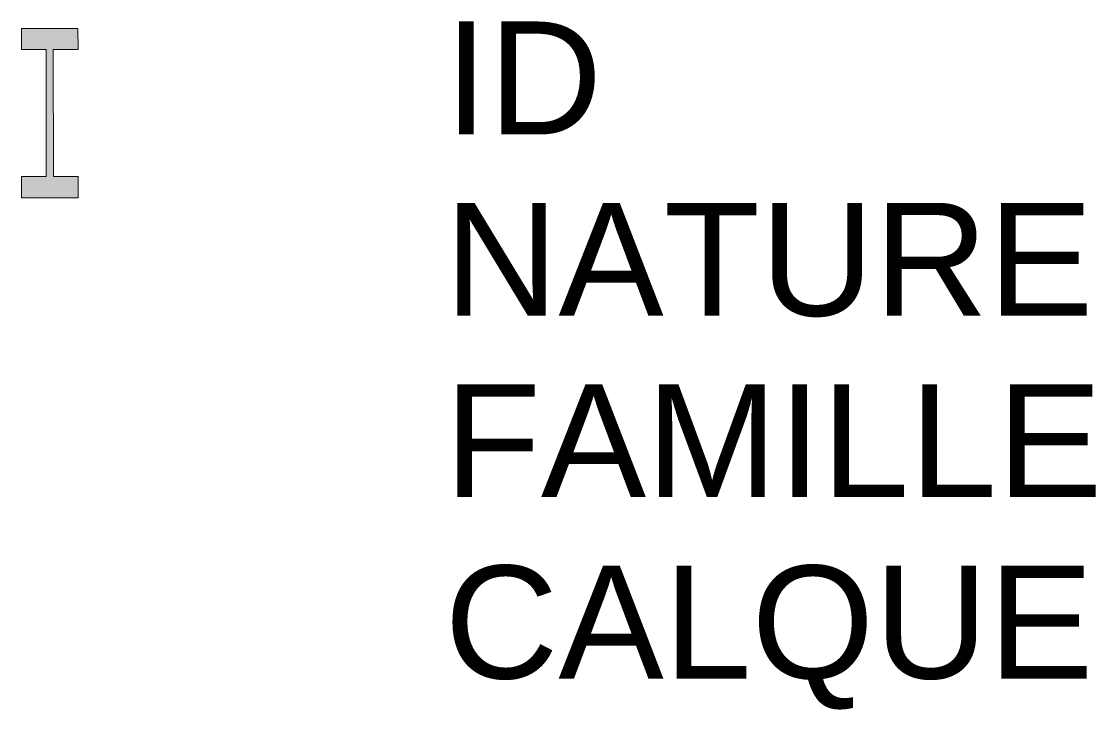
# Model space of a CAD drawing. Header units: metres. Extents: x -0.04 to 1.86, y -1.06 to 0.16.
import ezdxf

# ---------------------------------------------------------------- set-up
doc = ezdxf.new("R2010")
doc.units = ezdxf.units.M
doc.linetypes.add('Socle_Continu', pattern=[2.5, 2.5, 0])
doc.layers.add('EAUUS_SCT', color=7, linetype='Socle_Continu', lineweight=13, true_color=0x7f3f00)
doc.styles.get("Standard").update_dxf_attribs({"font": 'arial.ttf'})

msp = doc.modelspace()

# ---------------------------------------------------------------- hatches: boundary and pattern name
at = {"layer": 'EAUUS_SCT', "linetype": 'Socle_Continu'}
msp.add_hatch(color=256, dxfattribs=at).paths.add_polyline_path([(0.0561, 0.15), (-0.0439, 0.15), (-0.0438, 0.1125), (-0.0001, 0.1125), (0.0001, -0.1125), (-0.0437, -0.1125), (-0.0436, -0.15), (0.0564, -0.15), (0.0563, -0.1125), (0.0126, -0.1125), (0.0124, 0.1125), (0.0562, 0.1125)])

# ---------------------------------------------------------------- linework, layer by layer
for p, q in [((0.0561, 0.15), (-0.0439, 0.15)), ((-0.0439, 0.15), (-0.0438, 0.1125)), ((0.0562, 0.1125), (0.0561, 0.15)), ((-0.0438, 0.1125), (-0.0001, 0.1125)), ((-0.0001, 0.1125), (0.0001, -0.1125)), ((0.0126, -0.1125), (0.0124, 0.1125)), ((0.0124, 0.1125), (0.0562, 0.1125)), ((0.0001, -0.1125), (-0.0437, -0.1125)), ((-0.0437, -0.1125), (-0.0436, -0.15)), ((0.0563, -0.1125), (0.0126, -0.1125)), ((0.0564, -0.15), (0.0563, -0.1125)), ((-0.0436, -0.15), (0.0564, -0.15))]:
    msp.add_line(p, q, dxfattribs=at)

# ---------------------------------------------------------------- texts
at = {"layer": 'EAUUS_SCT', "linetype": 'Socle_Continu', "flags": 9}
for tag, p, s in [('ID', (0.7047, -0.0376), 'CP_0207'), ('NATURE', (0.7047, -0.3589), 'Changement de matériau'), ('FAMILLE', (0.7047, -0.6802), 'Eau usée'), ('CALQUE', (0.7047, -1.0015), 'EAUUS_SCT')]:
    msp.add_attdef(tag, p, s, height=0.2, dxfattribs=at)

doc.saveas('drawing.dxf')
